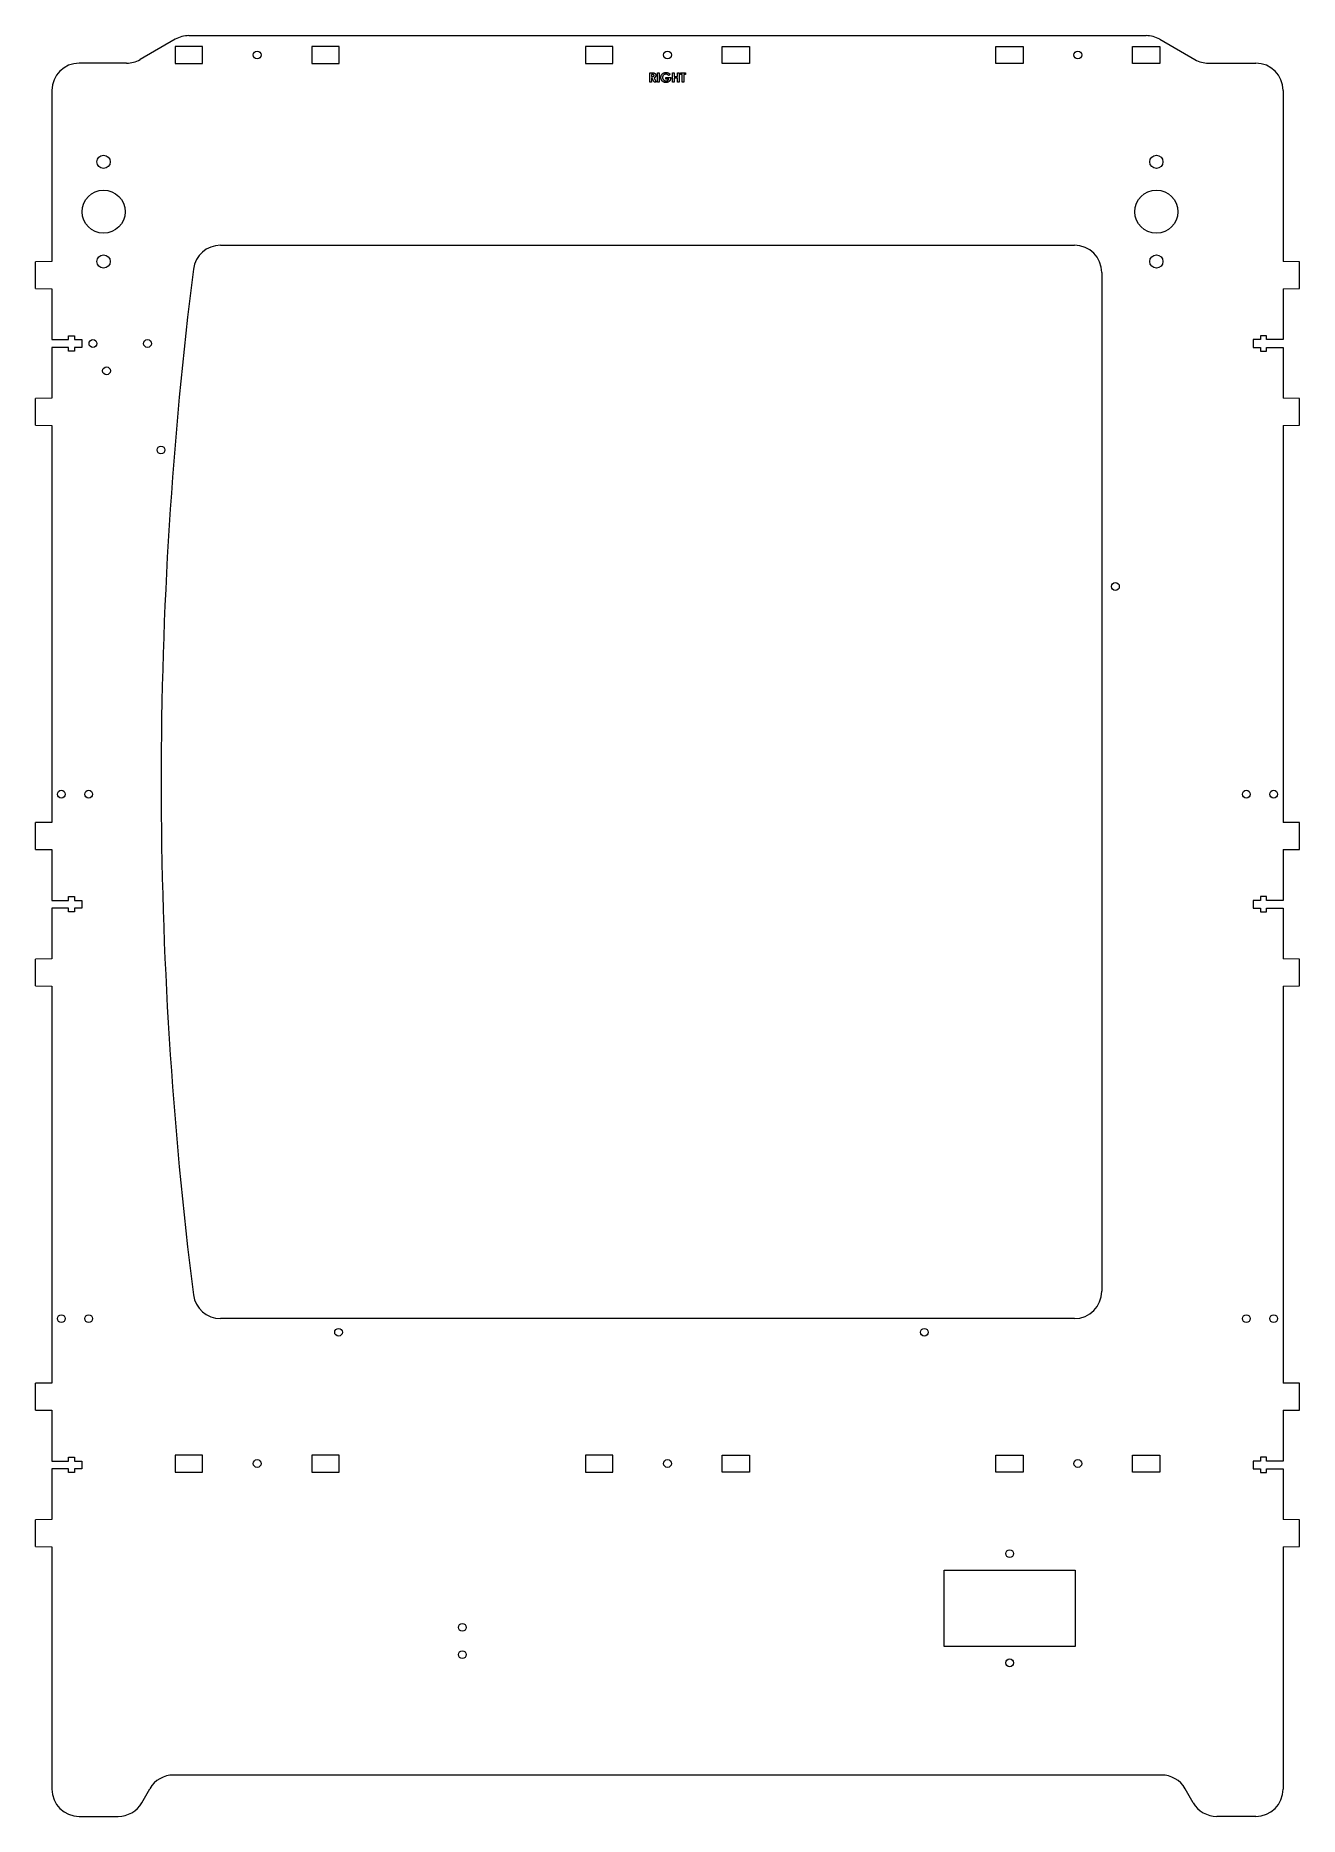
# Model space of a CAD drawing. Header units: millimetres. Extents: x -232 to 232, y 0 to 652.
import ezdxf

# ---------------------------------------------------------------- set-up
doc = ezdxf.new("R2010")
doc.units = ezdxf.units.MM

msp = doc.modelspace()

# ---------------------------------------------------------------- linework, layer by layer
at = {"color": 7, "linetype": 'Continuous', "lineweight": 15}
for p, q in [((-180.35, 651.01), (-193.2, 643.59)), ((-180.35, 648.35), (-180.35, 642.15)), ((-170.35, 648.35), (-180.35, 648.35)), ((-175.35, 652.35), (175.35, 652.35)), ((-170.35, 642.15), (-170.35, 648.35)), ((-130.35, 648.35), (-130.35, 642.15)), ((-120.35, 648.35), (-130.35, 648.35)), ((-120.35, 642.15), (-120.35, 648.35)), ((-30, 648.35), (-30, 642.15)), ((-20, 648.35), (-30, 648.35)), ((-20, 642.15), (-20, 648.35)), ((20, 642.15), (20, 648.35)), ((20, 648.35), (30, 648.35)), ((30, 648.35), (30, 642.15)), ((120.35, 642.15), (120.35, 648.35)), ((120.35, 648.35), (130.35, 648.35)), ((130.35, 648.35), (130.35, 642.15)), ((170.35, 648.35), (180.35, 648.35)), ((170.35, 642.15), (170.35, 648.35)), ((180.35, 651.01), (193.2, 643.59)), ((180.35, 648.35), (180.35, 642.15)), ((-198.2, 642.25), (-215.53, 642.25)), ((-180.35, 642.15), (-170.35, 642.15)), ((-130.35, 642.15), (-120.35, 642.15)), ((-30, 642.15), (-20, 642.15)), ((30, 642.15), (20, 642.15)), ((130.35, 642.15), (120.35, 642.15)), ((180.35, 642.15), (170.35, 642.15)), ((198.2, 642.25), (215.53, 642.25)), ((-6.44, 635.25), (-6.44, 638.75)), ((-6.44, 638.75), (-5.71, 638.75)), ((-5.81, 635.25), (-6.44, 635.25)), ((-5.81, 638.12), (-5.81, 637.4)), ((-5.6, 638.12), (-5.81, 638.12)), ((-5.81, 637.4), (-5.57, 637.4)), ((-5.6, 636.78), (-5.81, 636.78)), ((-5.81, 636.78), (-5.81, 635.25)), ((-4.83, 635.25), (-5.6, 636.78)), ((-4.94, 636.85), (-4.13, 635.25)), ((-4.13, 635.25), (-4.83, 635.25)), ((-3.7, 635.25), (-3.7, 638.75)), ((-3.7, 638.75), (-3.07, 638.75)), ((-3.07, 635.25), (-3.7, 635.25)), ((-3.07, 638.75), (-3.07, 635.25)), ((-0.56, 636.42), (-0.56, 637.04)), ((-0.56, 637.04), (1.18, 637.04)), ((0.44, 636.42), (-0.56, 636.42)), ((0.94, 638.19), (0.47, 637.74)), ((1.18, 637.04), (1.19, 636.9)), ((1.82, 635.25), (1.82, 638.75)), ((1.82, 638.75), (2.45, 638.75)), ((2.45, 635.25), (1.82, 635.25)), ((2.45, 638.75), (2.45, 637.4)), ((2.45, 637.4), (3.66, 637.4)), ((3.66, 636.78), (2.45, 636.78)), ((2.45, 636.78), (2.45, 635.25)), ((3.66, 637.4), (3.66, 638.75)), ((3.66, 638.75), (4.29, 638.75)), ((3.66, 635.25), (3.66, 636.78)), ((4.29, 635.25), (3.66, 635.25)), ((4.29, 638.75), (4.29, 635.25)), ((4.73, 638.12), (4.73, 638.75)), ((4.73, 638.75), (6.62, 638.75)), ((5.36, 638.12), (4.73, 638.12)), ((5.36, 635.25), (5.36, 638.12)), ((5.99, 635.25), (5.36, 635.25)), ((6.62, 638.12), (5.99, 638.12)), ((5.99, 638.12), (5.99, 635.25)), ((6.62, 638.75), (6.62, 638.12)), ((-225.53, 632.25), (-225.53, 569.55)), ((225.53, 632.25), (225.53, 569.55)), ((-163.79, 575.55), (149.12, 575.55)), ((-225.53, 569.55), (-231.53, 569.45)), ((-231.53, 559.65), (-231.53, 569.45)), ((231.53, 569.45), (225.53, 569.55)), ((231.53, 559.65), (231.53, 569.45)), ((159.12, 565.55), (159.12, 192.35)), ((-231.53, 559.65), (-225.53, 559.55)), ((-225.53, 559.55), (-225.53, 540.98)), ((225.53, 559.55), (231.53, 559.65)), ((225.53, 559.55), (225.53, 540.98)), ((-219.53, 540.98), (-219.53, 542.35)), ((-219.53, 542.35), (-217.32, 542.35)), ((-217.32, 542.35), (-217.32, 540.98)), ((217.32, 542.35), (217.32, 540.98)), ((219.53, 542.35), (217.32, 542.35)), ((219.53, 540.98), (219.53, 542.35)), ((-225.53, 540.98), (-219.53, 540.98)), ((-219.53, 538.12), (-225.53, 538.12)), ((-225.53, 538.12), (-225.53, 519.55)), ((-219.53, 536.75), (-219.53, 538.12)), ((-217.32, 536.75), (-219.53, 536.75)), ((-217.32, 540.98), (-214.53, 540.98)), ((-214.53, 538.12), (-217.32, 538.12)), ((-217.32, 538.12), (-217.32, 536.75)), ((-214.53, 540.98), (-214.53, 538.12)), ((214.53, 540.98), (214.53, 538.12)), ((217.32, 540.98), (214.53, 540.98)), ((214.53, 538.12), (217.32, 538.12)), ((217.32, 538.12), (217.32, 536.75)), ((217.32, 536.75), (219.53, 536.75)), ((225.53, 540.98), (219.53, 540.98)), ((219.53, 538.12), (225.53, 538.12)), ((219.53, 536.75), (219.53, 538.12)), ((225.53, 538.12), (225.53, 519.55)), ((-225.53, 519.55), (-231.53, 519.45)), ((-231.53, 509.65), (-231.53, 519.45)), ((231.53, 519.45), (225.53, 519.55)), ((231.53, 509.65), (231.53, 519.45)), ((-231.53, 509.65), (-225.53, 509.55)), ((-225.53, 509.55), (-225.53, 364.15)), ((225.53, 509.55), (231.53, 509.65)), ((225.53, 509.55), (225.53, 364.15)), ((-225.53, 364.15), (-231.53, 364.05)), ((-231.53, 354.25), (-231.53, 364.05)), ((231.53, 364.05), (225.53, 364.15)), ((231.53, 354.25), (231.53, 364.05)), ((-231.53, 354.25), (-225.53, 354.15)), ((-225.53, 354.15), (-225.53, 335.57)), ((225.53, 354.15), (231.53, 354.25)), ((225.53, 354.15), (225.53, 335.57)), ((-225.53, 335.57), (-219.53, 335.57)), ((-219.53, 332.73), (-225.53, 332.73)), ((-225.53, 332.73), (-225.53, 314.15)), ((-219.53, 335.57), (-219.53, 336.95)), ((-219.53, 336.95), (-217.32, 336.95)), ((-219.53, 331.35), (-219.53, 332.73)), ((-217.32, 336.95), (-217.32, 335.57)), ((-217.32, 335.57), (-214.53, 335.57)), ((-214.53, 332.73), (-217.32, 332.73)), ((-217.32, 332.73), (-217.32, 331.35)), ((-214.53, 335.57), (-214.53, 332.73)), ((214.53, 335.57), (214.53, 332.73)), ((217.32, 335.57), (214.53, 335.57)), ((214.53, 332.73), (217.32, 332.73)), ((217.32, 336.95), (217.32, 335.57)), ((219.53, 336.95), (217.32, 336.95)), ((217.32, 332.73), (217.32, 331.35)), ((219.53, 335.57), (219.53, 336.95)), ((225.53, 335.57), (219.53, 335.57)), ((219.53, 332.73), (225.53, 332.73)), ((219.53, 331.35), (219.53, 332.73)), ((225.53, 332.73), (225.53, 314.15)), ((-217.32, 331.35), (-219.53, 331.35)), ((217.32, 331.35), (219.53, 331.35)), ((-225.53, 314.15), (-231.53, 314.05)), ((-231.53, 304.25), (-231.53, 314.05)), ((231.53, 314.05), (225.53, 314.15)), ((231.53, 304.25), (231.53, 314.05)), ((-231.53, 304.25), (-225.53, 304.15)), ((-225.53, 304.15), (-225.53, 158.75)), ((225.53, 304.15), (231.53, 304.25)), ((225.53, 304.15), (225.53, 158.75)), ((149.12, 182.35), (-163.79, 182.35)), ((-225.53, 158.75), (-231.53, 158.65)), ((-231.53, 148.85), (-231.53, 158.65)), ((231.53, 158.65), (225.53, 158.75)), ((231.53, 148.85), (231.53, 158.65)), ((-231.53, 148.85), (-225.53, 148.75)), ((-225.53, 148.75), (-225.53, 130.18)), ((225.53, 148.75), (231.53, 148.85)), ((225.53, 148.75), (225.53, 130.18)), ((-219.53, 130.18), (-219.53, 131.55)), ((-219.53, 131.55), (-217.32, 131.55)), ((-217.32, 131.55), (-217.32, 130.18)), ((-180.35, 132.35), (-180.35, 126.15)), ((-170.35, 132.35), (-180.35, 132.35)), ((-170.35, 126.15), (-170.35, 132.35)), ((-130.35, 132.35), (-130.35, 126.15)), ((-120.35, 132.35), (-130.35, 132.35)), ((-120.35, 126.15), (-120.35, 132.35)), ((-30, 132.35), (-30, 126.15)), ((-20, 132.35), (-30, 132.35)), ((-20, 126.15), (-20, 132.35)), ((20, 126.15), (20, 132.35)), ((20, 132.35), (30, 132.35)), ((30, 132.35), (30, 126.15)), ((120.35, 126.15), (120.35, 132.35)), ((120.35, 132.35), (130.35, 132.35)), ((130.35, 132.35), (130.35, 126.15)), ((170.35, 126.15), (170.35, 132.35)), ((170.35, 132.35), (180.35, 132.35)), ((180.35, 132.35), (180.35, 126.15)), ((217.32, 131.55), (217.32, 130.18)), ((219.53, 131.55), (217.32, 131.55)), ((219.53, 130.18), (219.53, 131.55)), ((-225.53, 130.18), (-219.53, 130.18)), ((-219.53, 127.33), (-225.53, 127.33)), ((-225.53, 127.33), (-225.53, 108.75)), ((-219.53, 125.95), (-219.53, 127.33)), ((-217.32, 125.95), (-219.53, 125.95)), ((-217.32, 130.18), (-214.53, 130.18)), ((-214.53, 127.33), (-217.32, 127.33)), ((-217.32, 127.33), (-217.32, 125.95)), ((-214.53, 130.18), (-214.53, 127.33)), ((-180.35, 126.15), (-170.35, 126.15)), ((-130.35, 126.15), (-120.35, 126.15)), ((-30, 126.15), (-20, 126.15)), ((30, 126.15), (20, 126.15)), ((130.35, 126.15), (120.35, 126.15)), ((180.35, 126.15), (170.35, 126.15)), ((214.53, 130.18), (214.53, 127.33)), ((217.32, 130.18), (214.53, 130.18)), ((214.53, 127.33), (217.32, 127.33)), ((217.32, 127.33), (217.32, 125.95)), ((217.32, 125.95), (219.53, 125.95)), ((225.53, 130.18), (219.53, 130.18)), ((219.53, 127.33), (225.53, 127.33)), ((219.53, 125.95), (219.53, 127.33)), ((225.53, 127.33), (225.53, 108.75)), ((-225.53, 108.75), (-231.53, 108.65)), ((-231.53, 98.85), (-231.53, 108.65)), ((231.53, 108.65), (225.53, 108.75)), ((231.53, 98.85), (231.53, 108.65)), ((-231.53, 98.85), (-225.53, 98.75)), ((-225.53, 98.75), (-225.53, 10)), ((225.53, 98.75), (231.53, 98.85)), ((225.53, 98.75), (225.53, 10)), ((101.35, 62.25), (101.35, 90.25)), ((101.35, 90.25), (149.35, 90.25)), ((149.35, 90.25), (149.35, 62.25)), ((149.35, 62.25), (101.35, 62.25)), ((181, 15.15), (-181, 15.15)), ((-192.64, 5), (-189.66, 10.15)), ((192.64, 5), (189.66, 10.15)), ((-215.53, 0), (-201.3, 0)), ((215.53, 0), (201.3, 0))]:
    msp.add_line(p, q, dxfattribs=at)
for centre, radius in [((-150.35, 645.25), 1.43), ((0, 645.25), 1.43), ((150.35, 645.25), 1.43), ((-206.62, 606.1), 2.43), ((179.12, 606.1), 2.43), ((-206.62, 587.85), 7.9), ((179.12, 587.85), 7.9), ((-206.62, 569.6), 2.43), ((179.12, 569.6), 2.43), ((-210.53, 539.55), 1.43), ((-190.53, 539.55), 1.43), ((-205.53, 529.55), 1.43), ((-185.59, 500.55), 1.43), ((164.12, 450.55), 1.43), ((-222.1, 374.45), 1.43), ((-212.1, 374.45), 1.43), ((212.1, 374.45), 1.43), ((222.1, 374.45), 1.43), ((-222.1, 182.35), 1.43), ((-212.1, 182.35), 1.43), ((212.1, 182.35), 1.43), ((222.1, 182.35), 1.43), ((-120.53, 177.35), 1.42), ((94.12, 177.35), 1.42), ((-150.35, 129.25), 1.43), ((0, 129.25), 1.43), ((150.35, 129.25), 1.43), ((125.35, 96.25), 1.42), ((-75.17, 69.25), 1.42), ((-75.17, 59.25), 1.42), ((125.35, 56.25), 1.42)]:
    msp.add_circle(centre, radius, dxfattribs=at)
for centre, radius, start, end in [((-175.35, 642.35), 10, 90, 120), ((175.35, 642.35), 10, 60, 90), ((-215.53, 632.25), 10, 90, 180), ((-198.2, 652.25), 10, 270, 300), ((198.2, 652.25), 10, 240, 270), ((215.53, 632.25), 10, 0, 90), ((-163.79, 565.55), 10, 90, 172.80568), ((149.12, 565.55), 10, 0, 90), ((1314.47, 378.95), 1500, 172.80568, 187.19432), ((-163.79, 192.35), 10, 187.19432, 270), ((149.12, 192.35), 10, 270, 0), ((-181, 5.15), 10, 90, 150), ((181, 5.15), 10, 30, 90), ((-215.53, 10), 10, 180, 270), ((215.53, 10), 10, 270, 0), ((-201.3, 10), 10, 270, 330), ((201.3, 10), 10, 210, 270)]:
    msp.add_arc(centre, radius, start, end, dxfattribs=at)
for points, knots in [([(-5.71, 638.75), (-5.66, 638.75), (-5.57, 638.75), (-5.43, 638.74), (-5.31, 638.74), (-5.2, 638.73), (-5.09, 638.71), (-5, 638.69), (-4.92, 638.67), (-4.85, 638.65), (-4.79, 638.62), (-4.73, 638.59), (-4.67, 638.55), (-4.62, 638.51), (-4.57, 638.47), (-4.52, 638.42), (-4.48, 638.37), (-4.44, 638.31), (-4.4, 638.25), (-4.37, 638.19), (-4.35, 638.12), (-4.32, 638.06), (-4.31, 637.98), (-4.29, 637.91), (-4.29, 637.83), (-4.29, 637.78), (-4.29, 637.76)], [0, 0, 0, 0, 0.072889, 0.140186, 0.202277, 0.258895, 0.310483, 0.357095, 0.398514, 0.435038, 0.469251, 0.502805, 0.53621, 0.569379, 0.602801, 0.636666, 0.670929, 0.705803, 0.741189, 0.776304, 0.812004, 0.847969, 0.884522, 0.921974, 0.960198, 1, 1, 1, 1]), ([(-4.91, 637.76), (-4.91, 637.78), (-4.92, 637.82), (-4.93, 637.87), (-4.95, 637.92), (-4.98, 637.96), (-5.02, 638), (-5.06, 638.04), (-5.11, 638.07), (-5.16, 638.08), (-5.2, 638.09), (-5.24, 638.1), (-5.29, 638.11), (-5.34, 638.11), (-5.39, 638.12), (-5.46, 638.12), (-5.52, 638.12), (-5.57, 638.12), (-5.6, 638.12)], [0, 0, 0, 0, 0.063769, 0.1252623, 0.1854136, 0.2468068, 0.3094224, 0.3725327, 0.4377333, 0.5057495, 0.5440133, 0.5883696, 0.640389, 0.6978974, 0.7632716, 0.8349786, 0.9138737, 1, 1, 1, 1]), ([(-5.57, 637.4), (-5.54, 637.4), (-5.48, 637.4), (-5.4, 637.41), (-5.32, 637.42), (-5.25, 637.42), (-5.19, 637.43), (-5.14, 637.45), (-5.09, 637.47), (-5.05, 637.49), (-5.02, 637.51), (-4.99, 637.53), (-4.97, 637.56), (-4.95, 637.6), (-4.93, 637.63), (-4.92, 637.67), (-4.91, 637.72), (-4.91, 637.75), (-4.91, 637.76)], [0, 0, 0, 0, 0.10554, 0.202086, 0.290685, 0.370553, 0.44267, 0.507675, 0.565573, 0.616455, 0.663331, 0.708862, 0.753412, 0.798515, 0.845064, 0.893873, 0.944708, 1, 1, 1, 1]), ([(-4.29, 637.76), (-4.29, 637.73), (-4.29, 637.67), (-4.29, 637.59), (-4.31, 637.52), (-4.33, 637.45), (-4.35, 637.38), (-4.38, 637.31), (-4.41, 637.25), (-4.45, 637.19), (-4.49, 637.13), (-4.54, 637.08), (-4.59, 637.03), (-4.65, 636.99), (-4.71, 636.95), (-4.78, 636.91), (-4.86, 636.88), (-4.91, 636.86), (-4.94, 636.85)], [0, 0, 0, 0, 0.0687413, 0.1347891, 0.198536, 0.2603857, 0.3209616, 0.3799038, 0.4385029, 0.4961543, 0.5542655, 0.6127488, 0.6725134, 0.7336464, 0.7967896, 0.8619357, 0.9293977, 1, 1, 1, 1]), ([(-2.45, 637.02), (-2.44, 637.07), (-2.44, 637.19), (-2.42, 637.35), (-2.38, 637.51), (-2.33, 637.67), (-2.27, 637.82), (-2.19, 637.96), (-2.1, 638.1), (-2.02, 638.18), (-1.99, 638.23)], [0, 0, 0, 0, 0.129256, 0.255242, 0.378902, 0.501424, 0.623259, 0.746437, 0.87137, 1, 1, 1, 1]), ([(-0.55, 635.16), (-0.6, 635.16), (-0.68, 635.16), (-0.82, 635.17), (-0.94, 635.19), (-1.07, 635.22), (-1.19, 635.25), (-1.3, 635.29), (-1.41, 635.34), (-1.52, 635.4), (-1.63, 635.46), (-1.72, 635.53), (-1.82, 635.6), (-1.91, 635.68), (-1.99, 635.77), (-2.06, 635.86), (-2.13, 635.97), (-2.2, 636.07), (-2.26, 636.18), (-2.31, 636.3), (-2.35, 636.41), (-2.38, 636.53), (-2.41, 636.65), (-2.43, 636.77), (-2.44, 636.89), (-2.44, 636.98), (-2.45, 637.02)], [0, 0, 0, 0, 0.045173, 0.089546, 0.132813, 0.175102, 0.21703, 0.25838, 0.299576, 0.340708, 0.381538, 0.421942, 0.462115, 0.502433, 0.542752, 0.583407, 0.624663, 0.666792, 0.708988, 0.750686, 0.792055, 0.833203, 0.874439, 0.915873, 0.957656, 1, 1, 1, 1]), ([(-1.99, 638.23), (-1.96, 638.25), (-1.92, 638.3), (-1.85, 638.37), (-1.77, 638.44), (-1.69, 638.5), (-1.61, 638.55), (-1.53, 638.6), (-1.45, 638.65), (-1.36, 638.69), (-1.27, 638.72), (-1.18, 638.75), (-1.08, 638.78), (-0.98, 638.8), (-0.88, 638.82), (-0.78, 638.83), (-0.68, 638.84), (-0.6, 638.84), (-0.57, 638.84)], [0, 0, 0, 0, 0.063787, 0.126616, 0.188343, 0.249479, 0.309864, 0.370656, 0.430675, 0.491278, 0.551874, 0.613065, 0.675167, 0.737705, 0.801473, 0.866116, 0.93226, 1, 1, 1, 1]), ([(-0.59, 638.21), (-0.63, 638.21), (-0.71, 638.21), (-0.84, 638.19), (-0.95, 638.16), (-1.07, 638.13), (-1.18, 638.08), (-1.28, 638.02), (-1.37, 637.95), (-1.47, 637.87), (-1.55, 637.78), (-1.62, 637.68), (-1.68, 637.58), (-1.73, 637.48), (-1.77, 637.37), (-1.8, 637.26), (-1.81, 637.14), (-1.82, 637.06), (-1.82, 637.02)], [0, 0, 0, 0, 0.067188, 0.131929, 0.195189, 0.257128, 0.318843, 0.380493, 0.443219, 0.507125, 0.570712, 0.632482, 0.693253, 0.753131, 0.813458, 0.873863, 0.93611, 1, 1, 1, 1]), ([(-1.82, 637.02), (-1.82, 636.98), (-1.81, 636.89), (-1.8, 636.77), (-1.77, 636.65), (-1.73, 636.54), (-1.68, 636.43), (-1.61, 636.33), (-1.54, 636.24), (-1.45, 636.14), (-1.36, 636.06), (-1.25, 635.99), (-1.15, 635.93), (-1.04, 635.88), (-0.92, 635.84), (-0.8, 635.81), (-0.67, 635.79), (-0.58, 635.79), (-0.54, 635.79)], [0, 0, 0, 0, 0.063879, 0.125851, 0.186472, 0.246476, 0.306258, 0.366951, 0.428861, 0.492569, 0.556606, 0.619087, 0.681049, 0.742785, 0.804896, 0.867849, 0.932933, 1, 1, 1, 1]), ([(0.47, 637.74), (0.43, 637.78), (0.35, 637.85), (0.23, 637.95), (0.11, 638.03), (-0.02, 638.1), (-0.16, 638.15), (-0.29, 638.18), (-0.44, 638.21), (-0.54, 638.21), (-0.59, 638.21)], [0, 0, 0, 0, 0.134447, 0.263807, 0.389241, 0.511496, 0.632427, 0.753439, 0.87526, 1, 1, 1, 1]), ([(-0.57, 638.84), (-0.53, 638.84), (-0.46, 638.84), (-0.34, 638.83), (-0.23, 638.82), (-0.13, 638.8), (-0.02, 638.78), (0.08, 638.75), (0.19, 638.71), (0.25, 638.69), (0.29, 638.67)], [0, 0, 0, 0, 0.128976, 0.256614, 0.382375, 0.50745, 0.631232, 0.754221, 0.877301, 1, 1, 1, 1]), ([(1.19, 636.9), (1.19, 636.86), (1.19, 636.78), (1.18, 636.67), (1.16, 636.55), (1.13, 636.44), (1.1, 636.33), (1.06, 636.23), (1.01, 636.12), (0.95, 636.01), (0.89, 635.91), (0.83, 635.82), (0.76, 635.73), (0.68, 635.65), (0.6, 635.57), (0.52, 635.5), (0.43, 635.44), (0.34, 635.38), (0.24, 635.33), (0.14, 635.28), (0.03, 635.24), (-0.08, 635.21), (-0.19, 635.19), (-0.31, 635.17), (-0.43, 635.16), (-0.51, 635.16), (-0.55, 635.16)], [0, 0, 0, 0, 0.041954, 0.083833, 0.125322, 0.166815, 0.208475, 0.250643, 0.293094, 0.336442, 0.379594, 0.421656, 0.462988, 0.503718, 0.543863, 0.583608, 0.623143, 0.663013, 0.702932, 0.742888, 0.783652, 0.824851, 0.866926, 0.910066, 0.954212, 1, 1, 1, 1]), ([(-0.54, 635.79), (-0.51, 635.79), (-0.45, 635.79), (-0.37, 635.8), (-0.29, 635.81), (-0.21, 635.82), (-0.14, 635.85), (-0.07, 635.87), (-0.01, 635.9), (0.05, 635.94), (0.11, 635.98), (0.17, 636.03), (0.22, 636.08), (0.27, 636.14), (0.32, 636.2), (0.37, 636.27), (0.41, 636.34), (0.43, 636.39), (0.44, 636.42)], [0, 0, 0, 0, 0.069349, 0.136147, 0.200555, 0.262794, 0.323422, 0.382464, 0.440964, 0.498292, 0.555828, 0.614284, 0.673681, 0.734765, 0.797555, 0.862276, 0.929671, 1, 1, 1, 1]), ([(0.29, 638.67), (0.31, 638.66), (0.37, 638.64), (0.45, 638.59), (0.54, 638.54), (0.62, 638.48), (0.7, 638.42), (0.78, 638.35), (0.86, 638.27), (0.91, 638.22), (0.94, 638.19)], [0, 0, 0, 0, 0.111799, 0.227396, 0.345657, 0.4674, 0.594208, 0.724678, 0.859647, 1, 1, 1, 1])]:
    msp.add_open_spline(points, degree=3, knots=knots, dxfattribs=at)

doc.saveas('drawing.dxf')
